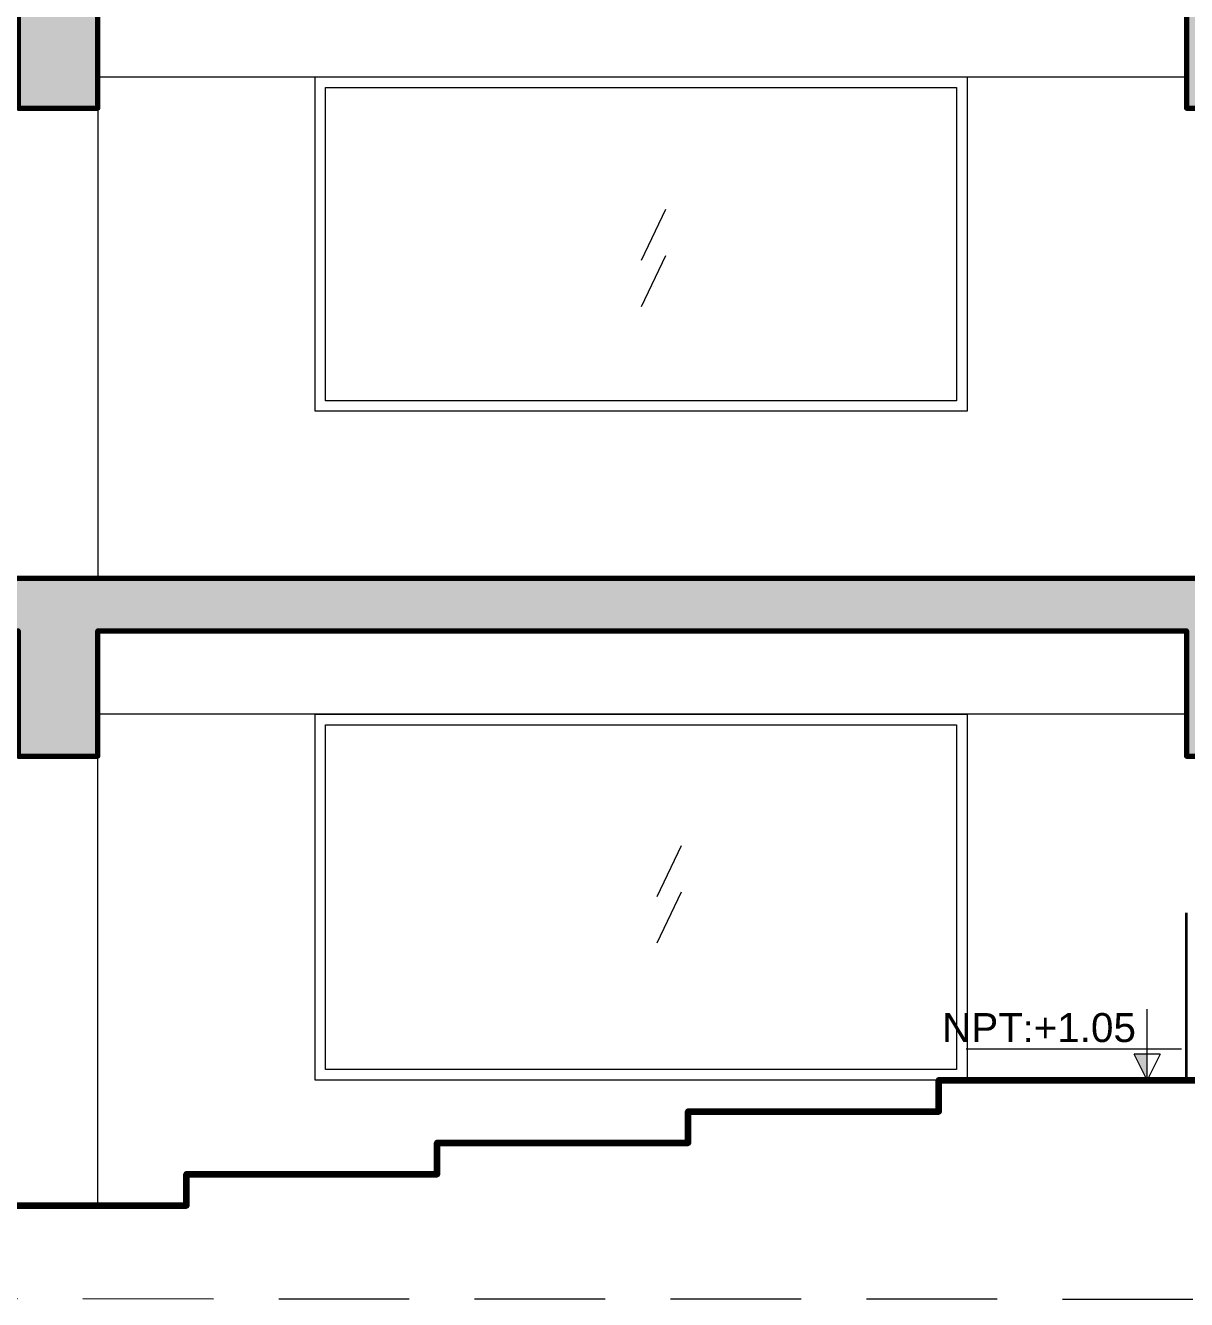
# Model space of a CAD drawing. Header units: inches. Extents: x 140 to 978, y -82 to 38.
# Drawn here: x 646.83 to 652.38, y -44.99 to -38.89 of the extents above; entities that cross this region are included whole.
import ezdxf

# ---------------------------------------------------------------- set-up
doc = ezdxf.new("R2010")
doc.units = ezdxf.units.IN
doc.header["$MEASUREMENT"] = 0
doc.linetypes.add('DASHED2', pattern=[0.375, 0.25, -0.125])
for name, color, linetype, lineweight in [('UNSAAC-CORTE ESTRUCTURA', 7, 'Continuous', 70), ('UNSAAC-CORTE MURO', 42, 'Continuous', 35), ('UNSAAC-MUEBLE', 254, 'Continuous', 0), ('UNSAAC-PROYECCIONES', 38, 'DASHED2', 0), ('UNSAAC-TEXTOS', 250, 'Continuous', 0), ('UNSAAC-TEXTURAS', 250, 'Continuous', 0), ('UNSAAC-VARIOS', 30, 'Continuous', 0)]:
    doc.layers.add(name, color=color, linetype=linetype, lineweight=lineweight)
doc.styles.get("Standard").update_dxf_attribs({"font": 'arial.ttf'})
pattern_1 = [(95, (-75.50643, 3.20873), (0.275776, 0.23140354), [0.0375, -0.4125]), (40, (-75.50643, 3.20873), (-0.31499608, 0.21688407), [0.03, -0.33]), (145.451444, (-75.48345, 3.228), (-0.03922008, 0.44828761), [0.0318701, -0.35057106]), (91.1842, (-75.57714, 3.27944), (0.4358467, 0.3188069), [0.05625, -0.61875]), (141.635635, (-75.5408, 3.306), (-0.01395003, 0.67485583), [0.04780517, -0.5258569]), (36.18416, (-75.57714, 3.27944), (-0.01395003, 0.67485583), [0.045, -0.495]), (66, (-75.5241, 3.29712), (0.35338579, 0.06869124), [0.0375, -0.4125]), (11, (-75.5241, 3.29712), (-0.1703543, 0.34240422), [0.03, -0.33]), (116.451445, (-75.49466, 3.30285), (0.18303149, 0.41109545), [0.0318701, -0.35057106]), (82.5, (-75.50643, 3.20873), (-0.113396593, 0.121994909), [0, -0.326, 0, -0.335, 0, -0.33125]), (52.5, (-75.50643, 3.20873), (-0.04643647, 0.232454725), [0, -0.191, 0, -0.3185, 0, -0.12625]), (12.5, (-75.58527, 3.12989), (0.196709084, 0.18076038), [0, -0.125, 0, -0.39, 0, -0.5175]), (2.5, (-75.62063, 3.09454), (0.17079499, 0.2415799), [0, -0.1625, 0, -0.259, 0, -0.3675])]

# ---------------------------------------------------------------- blocks, each defined once
blk = doc.blocks.new('A$C60F52226')
at = {"layer": 'UNSAAC-TEXTOS'}
h = blk.add_hatch(color=0, dxfattribs=at)
h.dxf.hatch_style = 1
h.paths.add_polyline_path([(0.0622, 0.1232), (0, 0.1232), (0, 0)])
at = {"layer": 'UNSAAC-TEXTOS', "color": 0}
for p, q in [((0, 0), (0, 0.3389)), ((-0.1647, 0.1482), (0.8667, 0.1482)), ((-0.0622, 0.1232), (0.0622, 0.1232))]:
    blk.add_line(p, q, dxfattribs=at)
blk.add_lwpolyline([(-0.0622, 0.1232), (0, 0), (0.0622, 0.1232)], dxfattribs=at)

msp = doc.modelspace()

# ---------------------------------------------------------------- hatches: boundary and pattern name
at = {"layer": 'UNSAAC-TEXTURAS'}
h = msp.add_hatch(dxfattribs=at)
h.set_pattern_fill('AR-CONC', color=256, scale=0.05, angle=45)
h.set_pattern_definition(pattern_1)
h.paths.add_polyline_path([(652.3815, -38.7385), (652.3815, -39.2885), (652.7615, -39.2885), (652.7615, -38.3885), (615.1656, -38.3885), (615.1656, -38.7385), (620.3215, -38.7385), (620.3215, -39.2885), (620.7015, -39.2885), (620.7015, -38.7385), (624.4515, -38.7385), (624.4515, -39.2885), (624.8315, -39.2885), (624.8315, -38.7385), (630.0415, -38.7385), (630.0415, -39.2885), (630.4215, -39.2885), (630.4215, -38.7385), (635.6215, -38.7385), (635.6215, -39.2885), (636.0015, -39.2885), (636.0015, -38.7385), (641.2115, -38.7385), (641.2115, -39.2885), (641.5915, -39.2885), (641.5915, -38.7385), (646.7915, -38.7385), (646.7915, -39.2885), (647.1715, -39.2885), (647.1715, -38.7385)])
h = msp.add_hatch(dxfattribs=at)
h.set_pattern_fill('AR-CONC', color=256, scale=0.05, angle=45)
h.set_pattern_definition(pattern_1)
h.paths.add_polyline_path([(652.3815, -41.7885), (652.3815, -42.3885), (652.7615, -42.3885), (652.7615, -41.5385), (615.1656, -41.5385), (615.1656, -41.7885), (620.3215, -41.7885), (620.3215, -42.3885), (620.7015, -42.3885), (620.7015, -41.7885), (624.4515, -41.7885), (624.4515, -42.3885), (624.8315, -42.3885), (624.8315, -41.7885), (630.0415, -41.7885), (630.0415, -42.3885), (630.4215, -42.3885), (630.4215, -41.7885), (635.6215, -41.7885), (635.6215, -42.3885), (636.0015, -42.3885), (636.0015, -41.7885), (641.2115, -41.7885), (641.2115, -42.3885), (641.5915, -42.3885), (641.5915, -41.7885), (646.7915, -41.7885), (646.7915, -42.3885), (647.1715, -42.3885), (647.1715, -41.7885)])

# ---------------------------------------------------------------- linework, layer by layer
at = {"layer": 'UNSAAC-CORTE ESTRUCTURA'}
for points in [[(624.4515, -39.2885), (624.8315, -39.2885), (624.8315, -38.7385), (630.0415, -38.7385), (630.0415, -39.2885), (630.4215, -39.2885), (630.4215, -38.7385), (635.6215, -38.7385), (635.6215, -39.2885), (636.0015, -39.2885), (636.0015, -38.7385), (641.2115, -38.7385), (641.2115, -39.2885), (641.5915, -39.2885), (641.5915, -38.7385), (646.7915, -38.7385), (646.7915, -39.2885), (647.1715, -39.2885), (647.1715, -38.7385), (652.3815, -38.7385), (652.3815, -39.2885), (652.7615, -39.2885), (652.7615, -38.3885), (615.1656, -38.3885)], [(624.4515, -42.3885), (624.8315, -42.3885), (624.8315, -41.7885), (630.0415, -41.7885), (630.0415, -42.3885), (630.4215, -42.3885), (630.4215, -41.7885), (635.6215, -41.7885), (635.6215, -42.3885), (636.0015, -42.3885), (636.0015, -41.7885), (641.2115, -41.7885), (641.2115, -42.3885), (641.5915, -42.3885), (641.5915, -41.7885), (646.7915, -41.7885), (646.7915, -42.3885), (647.1715, -42.3885), (647.1715, -41.7885), (652.3815, -41.7885), (652.3815, -42.3885), (652.7615, -42.3885), (652.7615, -41.5385), (615.1656, -41.5385)]]:
    msp.add_lwpolyline(points, dxfattribs=at)
at = {"layer": 'UNSAAC-CORTE MURO'}
msp.add_line((652.3815, -43.9385), (652.3815, -43.1385), dxfattribs=at)
at = {"layer": 'UNSAAC-MUEBLE'}
for p, q in [((647.1715, -39.1385), (652.3815, -39.1385)), ((647.1715, -39.2885), (647.1715, -41.5385)), ((649.8883, -39.7734), (649.7719, -40.0177)), ((649.8883, -39.9944), (649.7719, -40.2387)), ((652.3815, -42.1885), (647.1715, -42.1885)), ((649.9639, -42.8176), (649.8474, -43.0619)), ((649.9639, -43.0387), (649.8474, -43.283))]:
    msp.add_line(p, q, dxfattribs=at)
for points in [[(648.2115, -39.1385), (651.3315, -39.1385), (651.3315, -40.7385), (648.2115, -40.7385)], [(648.2615, -39.1885), (651.2815, -39.1885), (651.2815, -40.6885), (648.2615, -40.6885)], [(648.2115, -42.1885), (651.3315, -42.1885), (651.3315, -43.9385), (648.2115, -43.9385)], [(648.2615, -42.2385), (651.2815, -42.2385), (651.2815, -43.8885), (648.2615, -43.8885)]]:
    msp.add_lwpolyline(points, close=True, dxfattribs=at)
at = {"layer": 'UNSAAC-PROYECCIONES', "ltscale": 2.5}
msp.add_line((616.1625, -44.9716), (657.5531, -44.9885), dxfattribs=at)
at = {"layer": 'UNSAAC-TEXTURAS'}
msp.add_line((647.1715, -44.5385), (647.1715, -42.3885), dxfattribs=at)
at = {"layer": 'UNSAAC-VARIOS', "color": 3, "lineweight": 100}
msp.add_lwpolyline([(641.5915, -44.9885), (641.5915, -44.9885), (643.9965, -44.9885), (643.9965, -44.8385), (645.1965, -44.8385), (645.1965, -44.6885), (646.3965, -44.6885), (646.3965, -44.5385), (647.5965, -44.5385), (647.5965, -44.3885), (648.7965, -44.3885), (648.7965, -44.2385), (649.9965, -44.2385), (649.9965, -44.0885), (651.1965, -44.0885), (651.1965, -43.9385), (652.6965, -43.9385)], dxfattribs=at)

# ---------------------------------------------------------------- block references
at = {"layer": 'UNSAAC-TEXTOS', "xscale": -1}
msp.add_blockref('A$C60F52226', (652.1934, -43.9385), dxfattribs=at)

# ---------------------------------------------------------------- texts
at = {"layer": 'UNSAAC-TEXTOS', "insert": (651.2116, -43.618), "char_height": 0.13, "width": 1.05723, "attachment_point": 1}
msp.add_mtext('{\\H1.0667x;NPT\\fArial|b0|i0|c204|p34;\\H0.9375x;:\\fArial|b0|i0|c0|p34;\\H1.0667x;+1.05}', dxfattribs=at)

doc.saveas('drawing.dxf')
